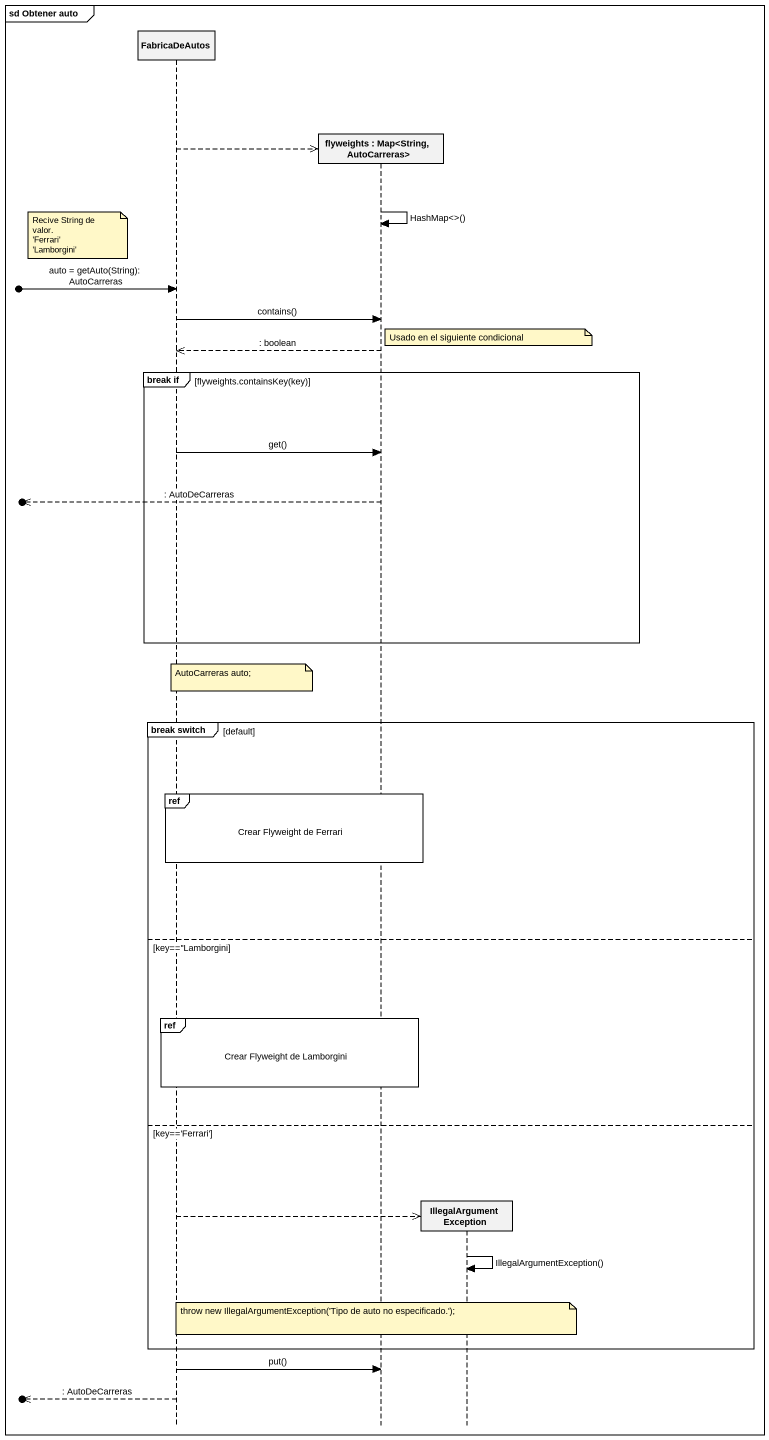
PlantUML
@startuml
mainframe sd Obtener auto
hide footbox
participant FabricaDeAutos
participant "flyweights : Map<String, AutoCarreras>" as flyweights
participant IllegalArgumentException

FabricaDeAutos -->> flyweights **
flyweights -> flyweights : HashMap<>()
note left of FabricaDeAutos
  Recive String de valor.
  ~'Ferrari'
  ~'Lamborgini'
end note
[o-> FabricaDeAutos : auto = getAuto(String): AutoCarreras
FabricaDeAutos -> flyweights : contains()
note over IllegalArgumentException : Usado en el siguiente condicional
flyweights -->> FabricaDeAutos : : boolean
group break if [flyweights.containsKey(key)]
  FabricaDeAutos -> flyweights : get()
  [o<<-- flyweights : : AutoDeCarreras
end
note over FabricaDeAutos : AutoCarreras auto;
group break switch [default]
  ref over FabricaDeAutos, flyweights : Crear Flyweight de Ferrari
else key==''Lamborgini
  ref over FabricaDeAutos, flyweights : Crear Flyweight de Lamborgini
else key=='Ferrari'
  FabricaDeAutos -->> IllegalArgumentException **
  IllegalArgumentException -> IllegalArgumentException : IllegalArgumentException()
  note over flyweights : throw new IllegalArgumentException('Tipo de auto no especificado.');
end
FabricaDeAutos -> flyweights : put()
[o<<-- FabricaDeAutos : : AutoDeCarreras
@enduml
